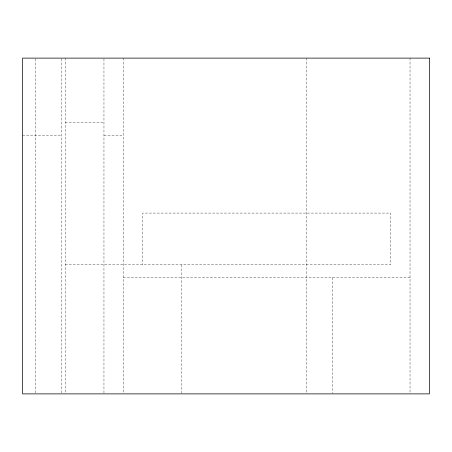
<?xml version="1.0" encoding="UTF-8"?>
<svg xmlns="http://www.w3.org/2000/svg" width="452" height="452" viewBox="0 0 452 452"><rect width="100%" height="100%" fill="white"/><g stroke="black" fill="none" stroke-linecap="round" stroke-linejoin="round"><path stroke-width="0.34" stroke-dasharray="2.26 1.69" d="M65.218 122.684L103.96 122.684M22.6 135.6L61.342 135.6M103.96 135.6L123.334 135.6M65.218 264.742L390.658 264.742L390.658 213.084L142.702 213.084L142.702 264.742M123.334 277.658L410.026 277.658M410.026 58.116L410.026 393.183M332.542 277.658L332.542 393.183M306.716 58.116L306.716 393.178M181.444 264.742L181.444 393.178M123.334 58.116L123.334 393.183M103.96 58.816L103.96 393.178M65.218 58.116L65.218 393.178M61.342 58.816L61.342 393.178M35.516 58.822L35.516 393.178"/><path stroke-width="0.68" d="M429.4 58.116L22.6 58.116L22.6 393.884L429.4 393.884L429.4 58.116"/></g></svg>
